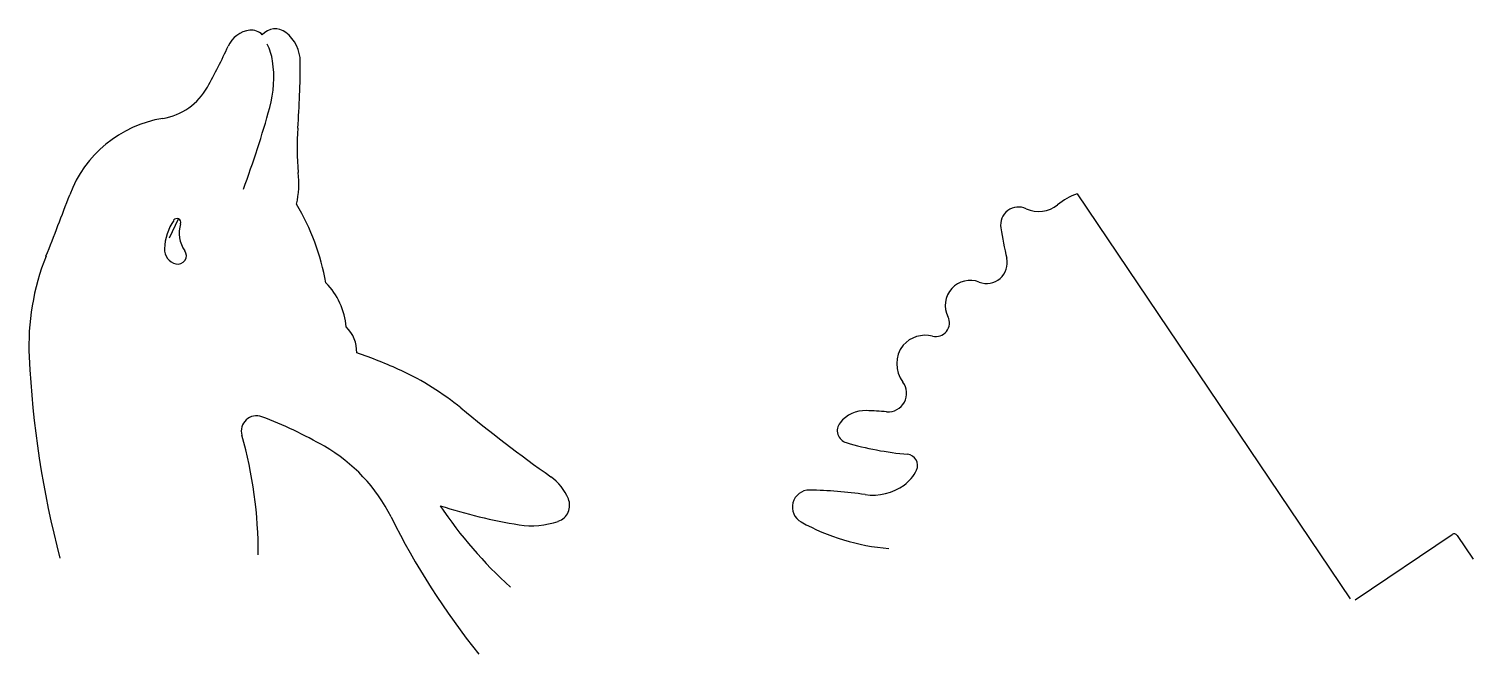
# Model space of a CAD drawing. Extents: x 0.5 to 73.8, y 0.5 to 47.5.
# Drawn here: x 0.497 to 4.625, y 45.716 to 47.503 of the extents above.
import ezdxf

# ---------------------------------------------------------------- set-up
doc = ezdxf.new("R2010")
doc.units = 0
doc.header["$MEASUREMENT"] = 0
doc.layers.add('WHITE', color=7, linetype='CONTINUOUS')

msp = doc.modelspace()

# ---------------------------------------------------------------- linework, layer by layer
at = {"layer": 'WHITE', "linetype": 'Continuous'}
for p, q in [((3.492543, 47.03164), (4.273624, 45.87364)), ((0.898636, 46.90584), (0.925024, 46.9597)), ((4.287505, 45.87094), (4.564652, 46.05788)), ((4.578534, 46.05518), (4.624555, 45.98695))]:
    msp.add_line(p, q, dxfattribs=at)
for centre, radius, start, end in [((1.138143, 47.42093), 0.078739, 97.01121, 155.5503), ((1.133533, 47.45798), 0.041324, 42.48705, 96.9389), ((1.201284, 47.45375), 0.04922, 52.21375, 139.1938), ((1.16636, 47.4086), 0.106347, 359.9651, 52.24754), ((-0.388122, 48.11574), 1.598268, 330.8232, 335.5219), ((1.042215, 47.38879), 0.152931, 8.557585, 27.28063), ((0.875468, 47.36365), 0.321566, 344.5607, 8.56617), ((-1.302848, 47.40997), 2.575518, 355.7547, 359.9681), ((0.85079, 47.42384), 0.179203, 279.2941, 330.8661), ((-1.585065, 48.04334), 2.874288, 339.6714, 344.5583), ((0.935064, 46.90834), 0.343221, 99.27958, 159.4775), ((2.002655, 47.16465), 0.739111, 175.7579, 185.5835), ((0.967007, 47.06341), 0.301534, 348.2073, 5.582136), ((-8.216379, 50.33397), 9.428365, 338.3351, 339.4778), ((3.553496, 46.85901), 0.183067, 109.4471, 129.5798), ((0.670988, 46.65302), 0.686349, 10.41885, 30.54187), ((3.325362, 46.9424), 0.051362, 64.65611, 189.1313), ((3.383194, 47.06499), 0.084171, 244.8003, 309.5893), ((1.0397, 46.86927), 0.155151, 146.1511, 177.9962), ((0.920031, 46.94958), 0.011287, 63.74487, 146.3647), ((0.920029, 46.94958), 0.01134, 341.4762, 63.75155), ((1.012664, 46.91882), 0.086239, 161.6516, 215.7277), ((4.514515, 47.13258), 1.255577, 189.0881, 193.1299), ((1.189636, 46.59744), 0.692576, 158.328, 182.6716), ((0.927793, 46.87315), 0.043164, 177.9531, 256.1832), ((0.923151, 46.85447), 0.023926, 256.2898, 35.66315), ((3.23456, 46.83398), 0.058723, 248.6643, 13.16015), ((1.203684, 46.63598), 0.200518, 4.276567, 44.74954), ((3.187318, 46.71286), 0.071332, 68.71473, 206.9945), ((1.33836, 46.58099), 0.095647, 357.7188, 46.99012), ((3.088825, 46.66271), 0.039142, 256.4115, 26.96564), ((3.059334, 46.54102), 0.086124, 76.36268, 137.9072), ((3.257344, 46.69399), 2.762527, 182.6731, 194.7518), ((1.01025, 45.33476), 1.312677, 65.18454, 71.1702), ((3.063276, 46.54572), 0.086151, 141.9932, 217.3938), ((1.22721, 45.80388), 0.79581, 50.66327, 65.18724), ((2.952847, 46.46123), 0.052927, 265.2895, 37.4675), ((1.147546, 46.3535), 0.043671, 69.40163, 195.8555), ((0.722008, 45.22935), 1.245665, 60.15572, 69.27087), ((4.784433, 50.14358), 4.815492, 230.658, 234.5097), ((2.887688, 46.31873), 0.093092, 88.08923, 141.0529), ((2.853201, 45.24968), 1.162703, 85.29858, 88.14725), ((2.843257, 46.35474), 0.035863, 141.1769, 253.6828), ((-0.080267, 46.00407), 1.232871, 359.7931, 15.88681), ((3.091428, 47.2016), 0.918357, 253.6674, 264.8023), ((1.103984, 45.89518), 0.478039, 26.45113, 60.15231), ((3.005408, 46.25544), 0.031658, 334.7775, 84.88956), ((2.933864, 46.28908), 0.110737, 305.5006, 334.8023), ((1.903803, 46.10356), 0.146289, 22.64543, 54.52853), ((2.909131, 46.32378), 0.153322, 261.6434, 305.4945), ((1.994045, 46.14127), 0.04846, 289.0749, 22.57413), ((2.727564, 46.13606), 0.048613, 89.13503, 241.0394), ((2.711321, 44.97521), 1.209586, 81.65684, 89.1958), ((3.483684, 47.07946), 2.180054, 206.459, 218.7178), ((2.689603, 46.81573), 1.221129, 213.6012, 228.0431), ((2.13594, 47.5713), 1.504488, 252.0596, 260.8988), ((1.934533, 46.31391), 0.231142, 260.8937, 289.0319), ((3.005399, 46.63708), 0.621446, 240.9937, 265.3301), ((4.570244, 46.04959), 0.009999, 34.00531, 124)]:
    msp.add_arc(centre, radius, start, end, dxfattribs=at)

doc.saveas('drawing.dxf')
